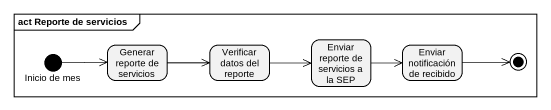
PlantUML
@startuml
mainframe act Reporte de servicios
hide empty description
state "Inicio de mes" as Inicio_de_mes <<start>>
state "Generar reporte de servicios" as Generar_reporte_de_servicios
state "Verificar datos del reporte" as Verificar_datos_del_reporte
state "Enviar reporte de servicios a la SEP" as Enviar_reporte_de_servicios
state "Enviar notificación de recibido" as Enviar_notificación_de
Inicio_de_mes -right-> Generar_reporte_de_servicios
Generar_reporte_de_servicios -right-> Verificar_datos_del_reporte
Verificar_datos_del_reporte -right-> Enviar_reporte_de_servicios
Enviar_reporte_de_servicios -right-> Enviar_notificación_de
Enviar_notificación_de -right-> [*]
@enduml
